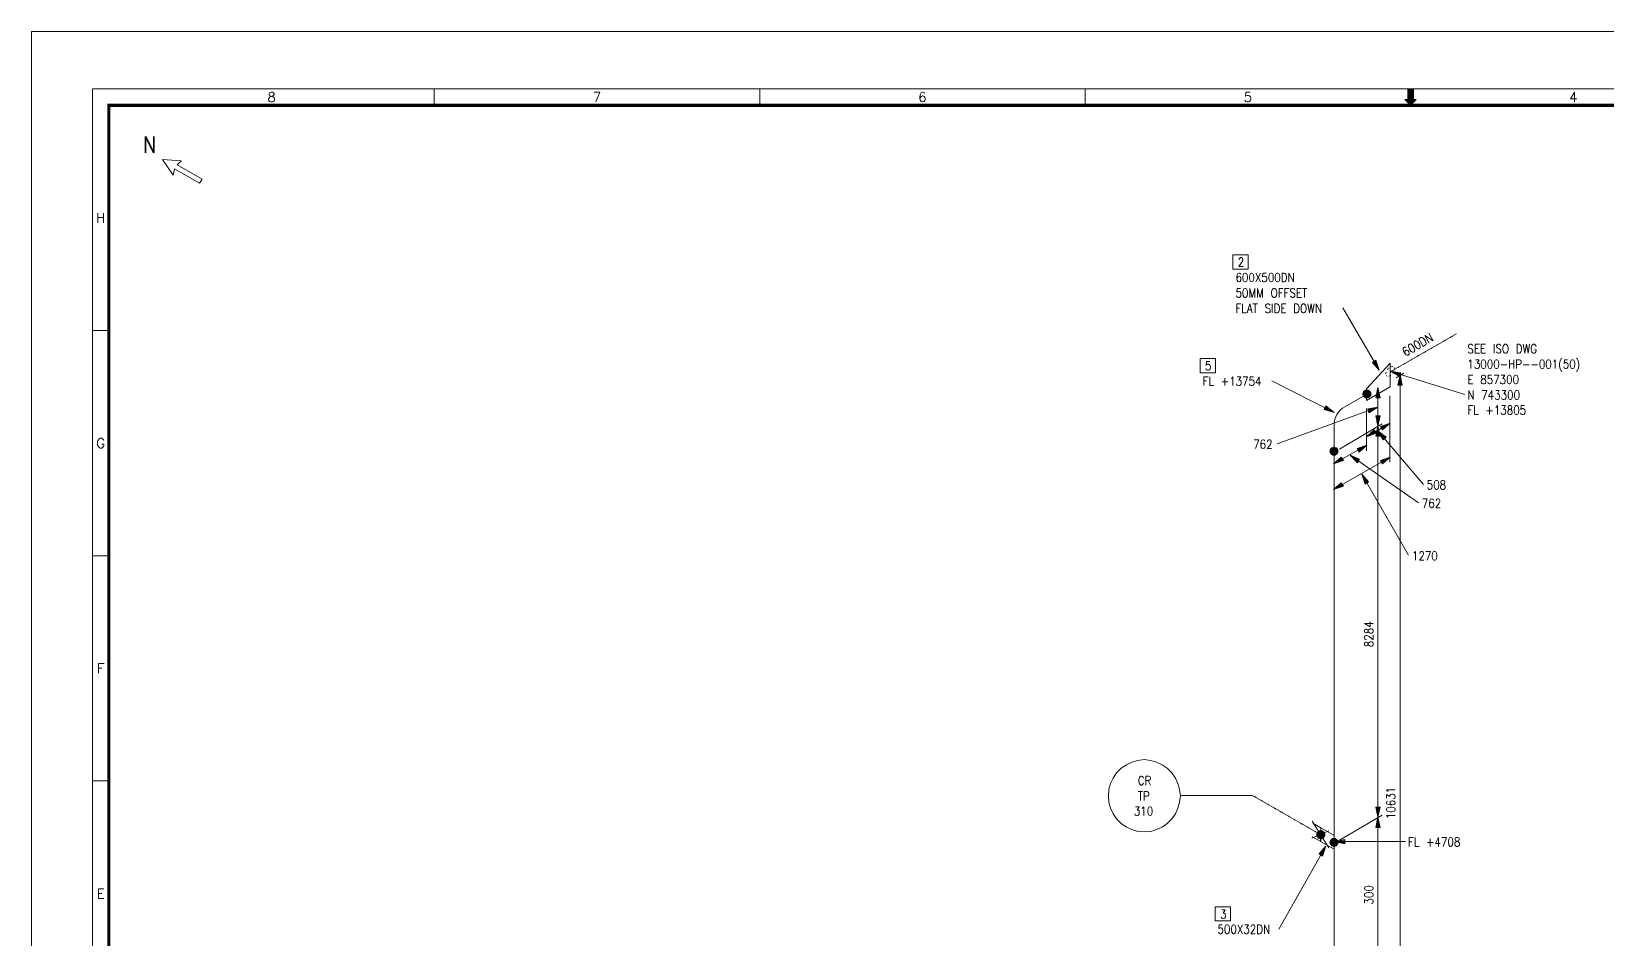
# Model space of a CAD drawing. Extents: x 0 to 841, y 0 to 594.
# Drawn here: x 0 to 480.2, y 317.6 to 594 of the extents above; entities that cross this region are included whole.
import ezdxf
from ezdxf.enums import TextEntityAlignment as Align

# ---------------------------------------------------------------- set-up
doc = ezdxf.new("R2010")
doc.units = 0
doc.header["$MEASUREMENT"] = 0
doc.linetypes.add('HIDDEN', pattern=[0.375, 0.25, -0.125])
for name, color, linetype, lineweight in [('1', 7, 'Continuous', 9), ('3', 7, 'Continuous', 9), ('4', 7, 'Continuous', 9), ('SYM', 7, 'Continuous', 9), ('T-TEXT1', 7, 'Continuous', 9)]:
    doc.layers.add(name, color=color, linetype=linetype, lineweight=lineweight)
doc.styles.add('ROMANS', font='ROMANS')
doc.styles.add('TXT', font='txt.shx')

msp = doc.modelspace()

# ---------------------------------------------------------------- linework, layer by layer
at = {"layer": '1', "color": 1, "linetype": 'Continuous', "lineweight": 0}
for p, q in [((407.1375, 483.5375), (400.3875, 479.6375)), ((397.1375, 474.05), (397.1375, 466.125)), ((397.1375, 466.125), (397.1375, 346.9125)), ((397.1375, 346.9125), (397.1375, 303.4875))]:
    msp.add_line(p, q, dxfattribs=at)
msp.add_arc((403.5707, 474.0591), 6.4318, 119.248864, 180, dxfattribs=at)
at = {"layer": '3', "color": 2, "linetype": 'Continuous', "lineweight": 0}
for p, q in [((410.9125, 490.825), (399.8625, 509.8)), ((414.425, 490.4375), (437.0375, 483.4125)), ((418.45, 489.9125), (416.1125, 488.4875)), ((397.1375, 477.95), (378.15, 487.575)), ((410.525, 473.7875), (410.525, 485.4875)), ((417.2875, 249.025), (417.2875, 489.3875)), ((414.1625, 462.7375), (414.1625, 483.025)), ((410.525, 479.5125), (379.8375, 468.3375)), ((407.0125, 466.25), (407.0125, 479.125)), ((411.825, 474.4375), (398.825, 466.775)), ((407.0125, 470.5375), (414.2875, 474.7)), ((410.525, 354.5875), (410.525, 473.7875)), ((410.525, 472.3625), (424.4375, 455.9875)), ((397, 462.225), (407.1375, 467.9375)), ((397, 454.425), (414.2875, 464.3)), ((397.1375, 460.6625), (397.1375, 463.7875)), ((402.075, 464.95), (422.875, 450.3875)), ((405.5875, 459.1), (419.8875, 434.4)), ((397.1375, 452.8625), (397.1375, 455.9875)), ((372.3, 361.2125), (350.2, 361.2125)), ((411.825, 355.2375), (398.825, 347.5625)), ((410.525, 311.1625), (410.525, 354.5875)), ((397.2625, 347.175), (418.975, 347.175)), ((394.6625, 345.7375), (380.3625, 320.525))]:
    msp.add_line(p, q, dxfattribs=at)
at = {"layer": '3', "color": 2, "linetype": 'HIDDEN', "lineweight": 0}
for p, q in [((412.9875, 490.175), (412.8625, 489.65)), ((413.9, 491.475), (413.3875, 490.95)), ((415.075, 491.9875), (414.55, 491.8625)), ((415.075, 489.9125), (415.4625, 490.5625)), ((415.5875, 491.2125), (415.4625, 491.6)), ((412.9875, 489.1375), (413.3875, 489)), ((413.9, 489), (414.55, 489.2625))]:
    msp.add_line(p, q, dxfattribs=at)
at = {"layer": '3', "color": 2, "linetype": 'Continuous', "lineweight": 0}
for points in [[(366.325, 521.6375), (371, 521.6375), (371, 525.925), (366.325, 525.925), (366.325, 521.6375)], [(356.3125, 490.0375), (360.9875, 490.0375), (360.9875, 494.3375), (356.3125, 494.3375), (356.3125, 490.0375)], [(409.875, 493.8125), (410.9125, 490.825), (408.8375, 493.1625), (409.875, 493.8125)], [(409.7375, 493.6875), (410.9125, 490.825), (408.9625, 493.2875)], [(409.6125, 493.6875), (410.9125, 490.825), (409.0875, 493.2875)], [(409.4875, 493.55), (410.9125, 490.825), (409.225, 493.425)], [(417.15, 488.875), (414.425, 490.4375), (417.5375, 490.0375), (417.15, 488.875)], [(417.15, 489), (414.425, 490.4375), (417.5375, 489.9125)], [(417.2875, 489.1375), (414.425, 490.4375), (417.4125, 489.7875)], [(417.2875, 489.2625), (414.425, 490.4375), (417.4125, 489.65)], [(409.875, 482.375), (410.525, 485.4875), (411.175, 482.375), (409.875, 482.375)], [(410, 482.375), (410.525, 485.4875), (411.0375, 482.375)], [(410.2625, 482.375), (410.525, 485.4875), (410.9125, 482.375)], [(410.3875, 482.375), (410.525, 485.4875), (410.65, 482.375)], [(416.6375, 486.275), (417.2875, 489.3875), (417.9375, 486.275), (416.6375, 486.275)], [(416.7625, 486.275), (417.2875, 489.3875), (417.8, 486.275)], [(417.025, 486.275), (417.2875, 489.3875), (417.675, 486.275)], [(417.15, 486.275), (417.2875, 489.3875), (417.4125, 486.275)], [(394.6625, 479.9), (397.1375, 477.95), (394.1375, 478.8625), (394.6625, 479.9)], [(394.6625, 479.775), (397.1375, 477.95), (394.275, 478.9875)], [(394.5375, 479.6375), (397.1375, 477.95), (394.275, 479.125)], [(394.5375, 479.5125), (397.1375, 477.95), (394.4, 479.25)], [(407.4, 478.9875), (410.525, 479.5125), (407.7875, 477.825), (407.4, 478.9875)], [(407.4, 478.8625), (410.525, 479.5125), (407.7875, 477.95)], [(407.5375, 478.7375), (410.525, 479.5125), (407.6625, 478.0875)], [(407.5375, 478.6), (410.525, 479.5125), (407.6625, 478.2125)], [(411.175, 476.9125), (410.525, 473.7875), (409.875, 476.9125), (411.175, 476.9125)], [(411.0375, 476.9125), (410.525, 473.7875), (410, 476.9125)], [(410.9125, 476.9125), (410.525, 473.7875), (410.2625, 476.9125)], [(410.65, 476.9125), (410.525, 473.7875), (410.3875, 476.9125)], [(410, 471.5875), (407.0125, 470.5375), (409.35, 472.625), (410, 471.5875)], [(409.875, 471.7125), (407.0125, 470.5375), (409.4875, 472.4875)], [(409.875, 471.8375), (407.0125, 470.5375), (409.4875, 472.3625)], [(409.7375, 471.975), (407.0125, 470.5375), (409.6125, 472.2375)], [(409.875, 470.675), (410.525, 473.7875), (411.175, 470.675), (409.875, 470.675)], [(410, 470.675), (410.525, 473.7875), (411.0375, 470.675)], [(410.2625, 470.675), (410.525, 473.7875), (410.9125, 470.675)], [(410.3875, 470.675), (410.525, 473.7875), (410.65, 470.675)], [(412.0875, 469.6375), (410.525, 472.3625), (412.9875, 470.4125), (412.0875, 469.6375)], [(412.2125, 469.7625), (410.525, 472.3625), (412.8625, 470.2875)], [(412.3375, 469.8875), (410.525, 472.3625), (412.7375, 470.2875)], [(412.475, 469.8875), (410.525, 472.3625), (412.6, 470.15)], [(411.3, 473.6625), (414.2875, 474.7), (411.95, 472.625), (411.3, 473.6625)], [(411.4375, 473.5375), (414.2875, 474.7), (411.825, 472.75)], [(411.4375, 473.4), (414.2875, 474.7), (411.825, 472.8875)], [(411.5625, 473.275), (414.2875, 474.7), (411.6875, 473.0125)], [(404.15, 466.9), (407.1375, 467.9375), (404.8, 465.8625), (404.15, 466.9)], [(404.2875, 466.775), (407.1375, 467.9375), (404.675, 465.9875)], [(404.2875, 466.6375), (407.1375, 467.9375), (404.675, 466.125)], [(404.4125, 466.5125), (407.1375, 467.9375), (404.5375, 466.25)], [(399.9875, 463.2625), (397, 462.225), (399.3375, 464.3), (399.9875, 463.2625)], [(399.8625, 463.3875), (397, 462.225), (399.475, 464.175)], [(399.8625, 463.525), (397, 462.225), (399.475, 464.0375)], [(399.7375, 463.65), (397, 462.225), (399.6, 463.9125)], [(404.2875, 462.6125), (402.075, 464.95), (404.9375, 463.65), (404.2875, 462.6125)], [(404.4125, 462.7375), (402.075, 464.95), (404.8, 463.525)], [(404.4125, 462.875), (402.075, 464.95), (404.8, 463.3875)], [(404.5375, 463), (402.075, 464.95), (404.675, 463.2625)], [(411.3, 463.2625), (414.2875, 464.3), (411.95, 462.225), (411.3, 463.2625)], [(411.4375, 463.1375), (414.2875, 464.3), (411.825, 462.35)], [(411.4375, 463), (414.2875, 464.3), (411.825, 462.4875)], [(411.5625, 462.875), (414.2875, 464.3), (411.6875, 462.6125)], [(399.9875, 455.4625), (397, 454.425), (399.3375, 456.5), (399.9875, 455.4625)], [(399.8625, 455.5875), (397, 454.425), (399.475, 456.375)], [(399.8625, 455.725), (397, 454.425), (399.475, 456.2375)], [(406.625, 456.1125), (405.5875, 459.1), (407.6625, 456.7625), (406.625, 456.1125)], [(406.75, 456.2375), (405.5875, 459.1), (407.5375, 456.6375)], [(406.8875, 456.2375), (405.5875, 459.1), (407.4, 456.6375)], [(407.0125, 456.375), (405.5875, 459.1), (407.275, 456.5)], [(399.7375, 455.85), (397, 454.425), (399.6, 456.1125)], [(339.2875, 372.1375), (341.2375, 371.875), (343.05, 371.35), (344.7375, 370.575), (346.3, 369.5375), (347.7375, 368.1), (348.775, 366.5375), (349.55, 364.85), (350.075, 363.0375), (350.3375, 361.0875), (350.075, 359.1375), (349.55, 357.3125), (348.775, 355.625), (347.7375, 354.0625), (346.3, 352.6375), (344.7375, 351.5875), (343.05, 350.8125), (341.2375, 350.2875), (339.2875, 350.1625), (337.3375, 350.2875), (335.5125, 350.8125), (333.825, 351.5875), (332.2625, 352.6375), (330.8375, 354.0625), (329.7875, 355.625), (329.0125, 357.3125), (328.4875, 359.1375), (328.3625, 361.0875), (328.4875, 363.0375), (329.0125, 364.85), (329.7875, 366.5375), (330.8375, 368.1), (332.2625, 369.5375), (333.825, 370.575), (335.5125, 371.35), (337.3375, 371.875), (339.2875, 372.1375)], [(411.175, 357.7), (410.525, 354.5875), (409.875, 357.7), (411.175, 357.7)], [(411.0375, 357.7), (410.525, 354.5875), (410, 357.7)], [(410.9125, 357.7), (410.525, 354.5875), (410.2625, 357.7)], [(410.65, 357.7), (410.525, 354.5875), (410.3875, 357.7)], [(409.875, 351.4625), (410.525, 354.5875), (411.175, 351.4625), (409.875, 351.4625)], [(410, 351.4625), (410.525, 354.5875), (411.0375, 351.4625)], [(410.2625, 351.4625), (410.525, 354.5875), (410.9125, 351.4625)], [(410.3875, 351.4625), (410.525, 354.5875), (410.65, 351.4625)], [(400.3875, 346.525), (397.2625, 347.175), (400.3875, 347.825), (400.3875, 346.525)], [(400.3875, 346.65), (397.2625, 347.175), (400.3875, 347.6875)], [(400.3875, 346.9125), (397.2625, 347.175), (400.3875, 347.5625)], [(400.3875, 347.0375), (397.2625, 347.175), (400.3875, 347.3)], [(392.5875, 343.4), (394.6625, 345.7375), (393.625, 342.75), (392.5875, 343.4)], [(392.7125, 343.275), (394.6625, 345.7375), (393.4875, 342.8875)], [(392.8375, 343.275), (394.6625, 345.7375), (393.3625, 342.8875)], [(392.975, 343.1375), (394.6625, 345.7375), (393.2375, 343.0125)], [(360.8625, 322.9875), (365.5375, 322.9875), (365.5375, 327.2875), (360.8625, 327.2875), (360.8625, 322.9875)]]:
    msp.add_lwpolyline(points, dxfattribs=at)
at = {"layer": '4', "color": 2, "linetype": 'Continuous', "lineweight": 0}
msp.add_lwpolyline([(39.9875, 554.9875), (43.1875, 550.1875), (43.5875, 552.1875), (51.1875, 547.7875), (51.9875, 548.9875), (44.3875, 553.3875), (45.5875, 554.5875), (39.9875, 554.9875)], dxfattribs=at)
at = {"layer": 'SYM', "color": 1, "linetype": 'HIDDEN', "lineweight": 0}
msp.add_line((434.4375, 501.875), (414.2875, 490.3), dxfattribs=at)
at = {"layer": 'T-TEXT1', "color": 7, "linetype": 'Continuous', "lineweight": 0}
for p, q in [((122.8, 571.525), (122.8, 576.4875)), ((222.0375, 571.525), (222.0375, 576.4875)), ((321.2625, 571.525), (321.2625, 576.4875)), ((419.6375, 576.4875), (419.6375, 573.25)), ((420.5, 571.525), (420.5, 576.4875)), ((421.3625, 576.4875), (421.3625, 573.25)), ((418.775, 573.25), (420.5, 571.525)), ((418.775, 573.25), (419.6375, 573.25)), ((422.225, 573.25), (420.5, 571.525)), ((421.3625, 573.25), (422.225, 573.25)), ((18.6125, 502.9), (23.575, 502.9)), ((18.6125, 434.2625), (23.575, 434.2625)), ((18.6125, 365.6375), (23.575, 365.6375))]:
    msp.add_line(p, q, dxfattribs=at)
at = {"layer": 'T-TEXT1', "color": 2, "linetype": 'HIDDEN', "lineweight": 0}
msp.add_line((393.1, 349.25), (372.3, 361.2125), dxfattribs=at)
at = {"layer": 'T-TEXT1', "color": 2, "linetype": 'Continuous', "lineweight": 0}
for p, q in [((395.575, 345.225), (390.5, 353.4125)), ((395.575, 350.425), (390.375, 348.2125))]:
    msp.add_line(p, q, dxfattribs=at)
at = {"layer": 'T-TEXT1', "color": 7, "linetype": 'Continuous', "lineweight": 0}
msp.add_lwpolyline([(0, 0), (841, 0), (841, 594), (0, 594), (0, 0)], dxfattribs=at)
msp.add_lwpolyline([(18.6125, 576.4875), (822.3875, 576.4875), (822.3875, 17.5125), (18.6125, 17.5125)], close=True, dxfattribs=at)
at = {"layer": 'T-TEXT1', "color": 7, "linetype": 'Continuous', "lineweight": 0, "const_width": 0.9911}
msp.add_lwpolyline([(23.575, 571.525), (817.425, 571.525), (817.425, 22.475), (23.575, 22.475), (23.575, 571.525)], dxfattribs=at)
at = {"layer": 'T-TEXT1', "color": 2, "linetype": 'Continuous', "lineweight": 0}
for points in [[(414.2875, 490.3), (414.2875, 485.75), (407.0125, 481.5875), (407.0125, 485.1), (414.2875, 492.9), (414.2875, 490.3)], [(407.1375, 484.8375), (407.4, 484.7125), (407.5375, 484.7125), (407.7875, 484.5875), (407.925, 484.45), (408.05, 484.325), (408.1875, 484.1875), (408.3125, 483.9375), (408.3125, 483.8), (408.4375, 483.5375), (408.3125, 483.2875), (408.3125, 483.15), (408.1875, 482.8875), (408.05, 482.7625), (407.925, 482.6375), (407.7875, 482.5), (407.5375, 482.375), (407.4, 482.375), (407.1375, 482.375), (406.8875, 482.375), (406.75, 482.375), (406.4875, 482.5), (406.3625, 482.6375), (406.2375, 482.7625), (406.1, 482.8875), (405.975, 483.15), (405.975, 483.2875), (405.975, 483.5375), (405.975, 483.8), (405.975, 483.9375), (406.1, 484.1875), (406.2375, 484.325), (406.3625, 484.45), (406.4875, 484.5875), (406.75, 484.7125), (406.8875, 484.7125), (407.1375, 484.8375), (407.1375, 484.8375), (407.4, 484.7125), (407.1375, 482.2375), (406.8875, 482.375), (407.1375, 484.8375), (407.4, 484.7125), (407.5375, 484.7125), (406.8875, 482.375), (406.75, 482.375), (407.4, 484.7125), (407.5375, 484.7125), (407.7875, 484.5875), (406.75, 482.375), (406.4875, 482.5), (407.5375, 484.7125), (407.7875, 484.5875), (407.925, 484.45), (406.4875, 482.5), (406.3625, 482.6375), (407.7875, 484.5875), (407.925, 484.45), (408.05, 484.325), (406.3625, 482.6375), (406.2375, 482.7625), (407.925, 484.45), (408.05, 484.325), (408.1875, 484.1875), (406.2375, 482.7625), (406.1, 482.8875), (408.05, 484.325), (408.1875, 484.1875), (408.3125, 483.9375), (406.1, 482.8875), (405.975, 483.15), (408.1875, 484.1875), (408.3125, 483.9375), (408.3125, 483.8), (405.975, 483.15), (405.975, 483.2875), (408.3125, 483.9375), (408.3125, 483.8), (408.4375, 483.5375), (405.975, 483.2875), (405.8375, 483.5375), (408.3125, 483.8), (408.4375, 483.5375), (408.3125, 483.2875), (405.8375, 483.5375), (405.975, 483.8), (408.4375, 483.5375), (408.3125, 483.2875), (408.3125, 483.15), (405.975, 483.8), (405.975, 483.9375), (408.3125, 483.2875), (408.3125, 483.15), (408.1875, 482.8875), (405.975, 483.9375), (406.1, 484.1875), (408.3125, 483.15)], [(408.3125, 483.15), (408.1875, 482.8875), (408.05, 482.7625), (406.1, 484.1875), (406.2375, 484.325), (408.1875, 482.8875), (408.05, 482.7625), (407.925, 482.6375), (406.2375, 484.325), (406.3625, 484.45), (408.05, 482.7625), (407.925, 482.6375), (407.7875, 482.5), (406.3625, 484.45), (406.4875, 484.5875), (407.925, 482.6375), (407.7875, 482.5), (407.5375, 482.375), (406.4875, 484.5875), (406.75, 484.7125), (407.7875, 482.5), (407.5375, 482.375), (407.4, 482.375), (406.75, 484.7125), (406.8875, 484.7125), (407.5375, 482.375), (407.4, 482.375), (407.1375, 482.2375), (406.8875, 484.7125), (407.1375, 484.8375), (407.4, 482.375)], [(397.1375, 467.425), (397.3875, 467.2875), (397.525, 467.2875), (397.7875, 467.1625), (397.9125, 467.0375), (398.0375, 466.9), (398.175, 466.775), (398.3, 466.5125), (398.3, 466.3875), (398.4375, 466.125), (398.3, 465.8625), (398.3, 465.7375), (398.175, 465.475), (398.0375, 465.3375), (397.9125, 465.2125), (397.7875, 465.0875), (397.525, 464.95), (397.3875, 464.95), (397.1375, 464.95), (396.875, 464.95), (396.7375, 464.95), (396.4875, 465.0875), (396.35, 465.2125), (396.225, 465.3375), (396.0875, 465.475), (395.9625, 465.7375), (395.9625, 465.8625), (395.9625, 466.125), (395.9625, 466.3875), (395.9625, 466.5125), (396.0875, 466.775), (396.225, 466.9), (396.35, 467.0375), (396.4875, 467.1625), (396.7375, 467.2875), (396.875, 467.2875), (397.1375, 467.425), (397.1375, 467.425), (397.3875, 467.2875), (397.1375, 464.825), (396.875, 464.95), (397.1375, 467.425), (397.3875, 467.2875), (397.525, 467.2875), (396.875, 464.95), (396.7375, 464.95), (397.3875, 467.2875), (397.525, 467.2875), (397.7875, 467.1625), (396.7375, 464.95), (396.4875, 465.0875), (397.525, 467.2875), (397.7875, 467.1625), (397.9125, 467.0375), (396.4875, 465.0875), (396.35, 465.2125), (397.7875, 467.1625), (397.9125, 467.0375), (398.0375, 466.9), (396.35, 465.2125), (396.225, 465.3375), (397.9125, 467.0375), (398.0375, 466.9), (398.175, 466.775), (396.225, 465.3375), (396.0875, 465.475), (398.0375, 466.9), (398.175, 466.775), (398.3, 466.5125), (396.0875, 465.475), (395.9625, 465.7375), (398.175, 466.775), (398.3, 466.5125), (398.3, 466.3875), (395.9625, 465.7375), (395.9625, 465.8625), (398.3, 466.5125), (398.3, 466.3875), (398.4375, 466.125), (395.9625, 465.8625), (395.8375, 466.125), (398.3, 466.3875), (398.4375, 466.125), (398.3, 465.8625), (395.8375, 466.125), (395.9625, 466.3875), (398.4375, 466.125), (398.3, 465.8625), (398.3, 465.7375), (395.9625, 466.3875), (395.9625, 466.5125), (398.3, 465.8625), (398.3, 465.7375), (398.175, 465.475), (395.9625, 466.5125), (396.0875, 466.775), (398.3, 465.7375)], [(398.3, 465.7375), (398.175, 465.475), (398.0375, 465.3375), (396.0875, 466.775), (396.225, 466.9), (398.175, 465.475), (398.0375, 465.3375), (397.9125, 465.2125), (396.225, 466.9), (396.35, 467.0375), (398.0375, 465.3375), (397.9125, 465.2125), (397.7875, 465.0875), (396.35, 467.0375), (396.4875, 467.1625), (397.9125, 465.2125), (397.7875, 465.0875), (397.525, 464.95), (396.4875, 467.1625), (396.7375, 467.2875), (397.7875, 465.0875), (397.525, 464.95), (397.3875, 464.95), (396.7375, 467.2875), (396.875, 467.2875), (397.525, 464.95), (397.3875, 464.95), (397.1375, 464.825), (396.875, 467.2875), (397.1375, 467.425), (397.3875, 464.95)], [(390.6375, 352.7625), (393.1, 351.3375), (393.1, 347.175), (390.5, 348.6)], [(397.1375, 346.9125), (397.1375, 348.9875), (393.1, 351.3375), (392.975, 347.175), (397.1375, 344.8375), (397.1375, 346.9125)], [(393.1, 350.55), (393.3625, 350.425), (393.4875, 350.425), (393.75, 350.2875), (393.8875, 350.1625), (394.0125, 350.0375), (394.1375, 349.9), (394.275, 349.6375), (394.275, 349.5125), (394.4, 349.25), (394.275, 348.9875), (394.275, 348.8625), (394.1375, 348.6), (394.0125, 348.475), (393.8875, 348.3375), (393.75, 348.2125), (393.4875, 348.0875), (393.3625, 348.0875), (393.1, 348.0875), (392.8375, 348.0875), (392.7125, 348.0875), (392.45, 348.2125), (392.325, 348.3375), (392.1875, 348.475), (392.0625, 348.6), (391.9375, 348.8625), (391.9375, 348.9875), (391.9375, 349.25), (391.9375, 349.5125), (391.9375, 349.6375), (392.0625, 349.9), (392.1875, 350.0375), (392.325, 350.1625), (392.45, 350.2875), (392.7125, 350.425), (392.8375, 350.425), (393.1, 350.55), (393.1, 350.55), (393.3625, 350.425), (393.1, 347.95), (392.8375, 348.0875), (393.1, 350.55), (393.3625, 350.425), (393.4875, 350.425), (392.8375, 348.0875), (392.7125, 348.0875), (393.3625, 350.425), (393.4875, 350.425), (393.75, 350.2875), (392.7125, 348.0875), (392.45, 348.2125), (393.4875, 350.425), (393.75, 350.2875), (393.8875, 350.1625), (392.45, 348.2125), (392.325, 348.3375), (393.75, 350.2875), (393.8875, 350.1625), (394.0125, 350.0375), (392.325, 348.3375), (392.1875, 348.475), (393.8875, 350.1625), (394.0125, 350.0375), (394.1375, 349.9), (392.1875, 348.475), (392.0625, 348.6), (394.0125, 350.0375), (394.1375, 349.9), (394.275, 349.6375), (392.0625, 348.6), (391.9375, 348.8625), (394.1375, 349.9), (394.275, 349.6375), (394.275, 349.5125), (391.9375, 348.8625), (391.9375, 348.9875), (394.275, 349.6375), (394.275, 349.5125), (394.4, 349.25), (391.9375, 348.9875), (391.8, 349.25), (394.275, 349.5125), (394.4, 349.25), (394.275, 348.9875), (391.8, 349.25), (391.9375, 349.5125), (394.4, 349.25), (394.275, 348.9875), (394.275, 348.8625), (391.9375, 349.5125), (391.9375, 349.6375), (394.275, 348.9875), (394.275, 348.8625), (394.1375, 348.6), (391.9375, 349.6375), (392.0625, 349.9), (394.275, 348.8625)], [(394.275, 348.8625), (394.1375, 348.6), (394.0125, 348.475), (392.0625, 349.9), (392.1875, 350.0375), (394.1375, 348.6), (394.0125, 348.475), (393.8875, 348.3375), (392.1875, 350.0375), (392.325, 350.1625), (394.0125, 348.475), (393.8875, 348.3375), (393.75, 348.2125), (392.325, 350.1625), (392.45, 350.2875), (393.8875, 348.3375), (393.75, 348.2125), (393.4875, 348.0875), (392.45, 350.2875), (392.7125, 350.425), (393.75, 348.2125), (393.4875, 348.0875), (393.3625, 348.0875), (392.7125, 350.425), (392.8375, 350.425), (393.4875, 348.0875), (393.3625, 348.0875), (393.1, 347.95), (392.8375, 350.425), (393.1, 350.55), (393.3625, 348.0875)], [(397.1375, 348.2125), (397.3875, 348.0875), (397.525, 348.0875), (397.7875, 347.95), (397.9125, 347.825), (398.0375, 347.6875), (398.175, 347.5625), (398.3, 347.3), (398.3, 347.175), (398.4375, 346.9125), (398.3, 346.65), (398.3, 346.525), (398.175, 346.2625), (398.0375, 346.1375), (397.9125, 346), (397.7875, 345.875), (397.525, 345.7375), (397.3875, 345.7375), (397.1375, 345.7375), (396.875, 345.7375), (396.7375, 345.7375), (396.4875, 345.875), (396.35, 346), (396.225, 346.1375), (396.0875, 346.2625), (395.9625, 346.525), (395.9625, 346.65), (395.9625, 346.9125), (395.9625, 347.175), (395.9625, 347.3), (396.0875, 347.5625), (396.225, 347.6875), (396.35, 347.825), (396.4875, 347.95), (396.7375, 348.0875), (396.875, 348.0875), (397.1375, 348.2125), (397.1375, 348.2125), (397.3875, 348.0875), (397.1375, 345.6125), (396.875, 345.7375), (397.1375, 348.2125), (397.3875, 348.0875), (397.525, 348.0875), (396.875, 345.7375), (396.7375, 345.7375), (397.3875, 348.0875), (397.525, 348.0875), (397.7875, 347.95), (396.7375, 345.7375), (396.4875, 345.875), (397.525, 348.0875), (397.7875, 347.95), (397.9125, 347.825), (396.4875, 345.875), (396.35, 346), (397.7875, 347.95), (397.9125, 347.825), (398.0375, 347.6875), (396.35, 346), (396.225, 346.1375), (397.9125, 347.825), (398.0375, 347.6875), (398.175, 347.5625), (396.225, 346.1375), (396.0875, 346.2625), (398.0375, 347.6875), (398.175, 347.5625), (398.3, 347.3), (396.0875, 346.2625), (395.9625, 346.525), (398.175, 347.5625), (398.3, 347.3), (398.3, 347.175), (395.9625, 346.525), (395.9625, 346.65), (398.3, 347.3), (398.3, 347.175), (398.4375, 346.9125), (395.9625, 346.65), (395.8375, 346.9125), (398.3, 347.175), (398.4375, 346.9125), (398.3, 346.65), (395.8375, 346.9125), (395.9625, 347.175), (398.4375, 346.9125), (398.3, 346.65), (398.3, 346.525), (395.9625, 347.175), (395.9625, 347.3), (398.3, 346.65), (398.3, 346.525), (398.175, 346.2625), (395.9625, 347.3), (396.0875, 347.5625), (398.3, 346.525)], [(398.3, 346.525), (398.175, 346.2625), (398.0375, 346.1375), (396.0875, 347.5625), (396.225, 347.6875), (398.175, 346.2625), (398.0375, 346.1375), (397.9125, 346), (396.225, 347.6875), (396.35, 347.825), (398.0375, 346.1375), (397.9125, 346), (397.7875, 345.875), (396.35, 347.825), (396.4875, 347.95), (397.9125, 346), (397.7875, 345.875), (397.525, 345.7375), (396.4875, 347.95), (396.7375, 348.0875), (397.7875, 345.875), (397.525, 345.7375), (397.3875, 345.7375), (396.7375, 348.0875), (396.875, 348.0875), (397.525, 345.7375), (397.3875, 345.7375), (397.1375, 345.6125), (396.875, 348.0875), (397.1375, 348.2125), (397.3875, 345.7375)]]:
    msp.add_lwpolyline(points, dxfattribs=at)
at = {"layer": 'T-TEXT1', "color": 7, "linetype": 'Continuous', "lineweight": 0}
for points in [[(419.6375, 576.4875), (419.6375, 573.25), (421.3625, 576.4875), (421.3625, 573.25)], [(418.775, 573.25), (420.5, 571.525), (422.225, 573.25)]]:
    msp.add_solid(points, dxfattribs=at)

# ---------------------------------------------------------------- texts
at = {"layer": '3', "color": 2, "linetype": 'Continuous', "lineweight": 0, "style": 'TXT', "width": 0.851861}
for s, p in [('2', (367.8, 522.4)), ('600X500DN', (367.1, 517.7)), ('50MM OFFSET', (367.1, 513)), ('FLAT SIDE DOWN', (367.1, 508.3)), ('SEE ISO DWG', (437.8, 496)), ('5', (357.8, 490.8)), ('13000-HP--001(50)', (437.8, 491.3)), ('FL +13754', (357.1, 486.1)), ('E 857300', (437.8, 486.6)), ('N 743300', (437.8, 481.9)), ('FL +13805', (437.8, 477.3)), ('762', (372.5, 466.9)), ('508', (425.4, 454.5)), ('762', (423.9, 448.9)), ('1270', (420.9, 432.9)), ('CR', (337.3, 364.4)), ('TP', (337.3, 359.7)), ('310', (336.1, 355.1)), ('FL +4708', (419.7, 345.7)), ('500X32DN', (361.6, 319.1)), ('3', (362.4, 323.7))]:
    msp.add_text(s, height=2.7, dxfattribs=at).set_placement(p)
for s, rotation, p in [('600DN', 30, (418.9, 494.9)), ('8284', 90, (409.1, 406.4)), ('10631', 90, (415.8, 354)), ('300', 90, (409.1, 328))]:
    msp.add_text(s, height=2.7, rotation=rotation, dxfattribs=at).set_placement(p)
at = {"layer": '4', "color": 2, "linetype": 'Continuous', "lineweight": 0, "style": 'TXT', "width": 0.859991}
msp.add_text('N', height=5, dxfattribs=at).set_placement((34, 557))
at = {"layer": 'T-TEXT1', "color": 7, "linetype": 'Continuous', "lineweight": 0, "style": 'ROMANS'}
for s, p in [('8', (73.1875, 574.0125)), ('7', (172.425, 574.0125)), ('6', (271.65, 574.0125)), ('5', (370.8875, 574.0125)), ('4', (470.1125, 574.0125)), ('H', (21.1, 537.2125)), ('G', (21.1, 468.575)), ('F', (21.1, 399.95)), ('E', (21.1, 331.3125))]:
    msp.add_text(s, height=2.9732, dxfattribs=at).set_placement(p, align=Align.MIDDLE)

doc.saveas('drawing.dxf')
